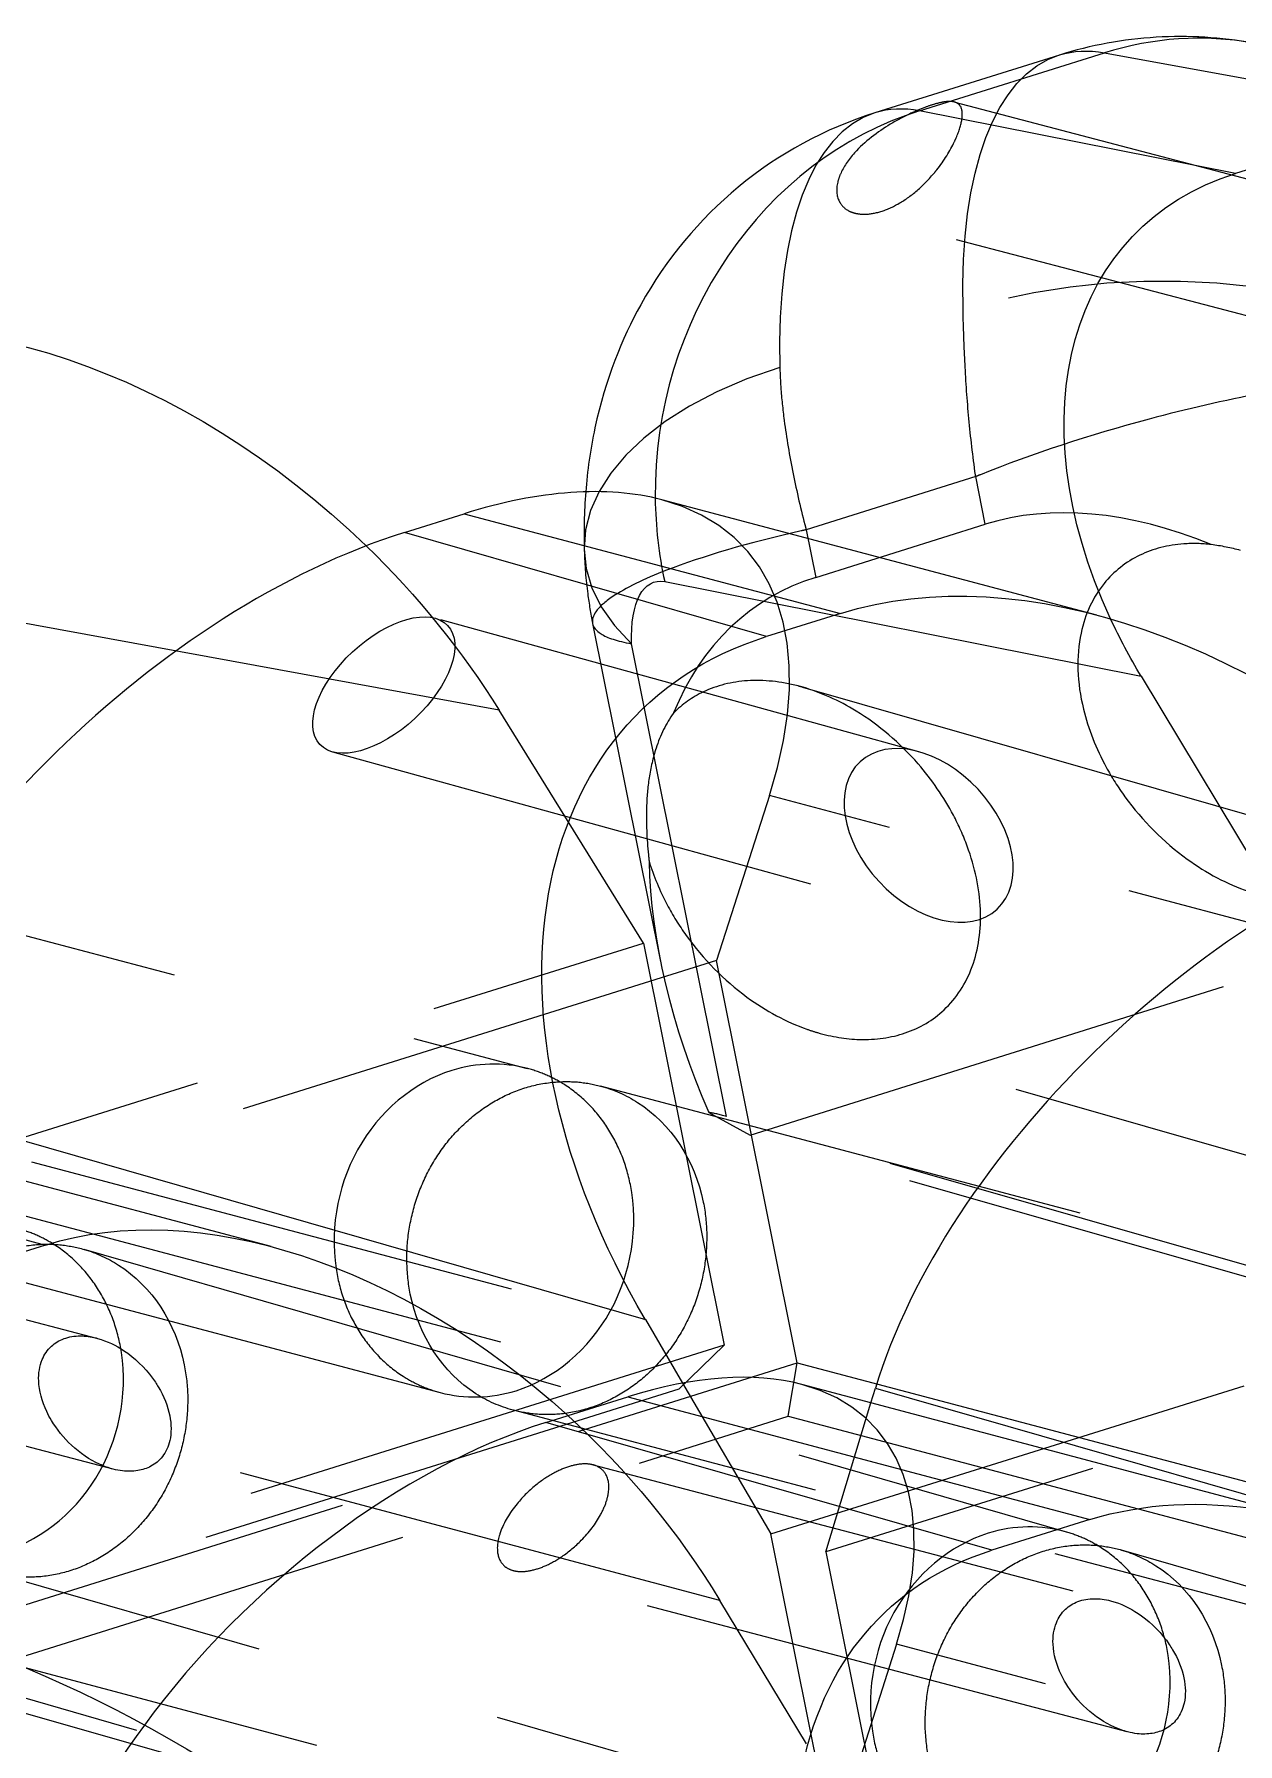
# Model space of a CAD drawing. Header units: millimetres. Extents: x -115 to -14, y 12 to 52.
# Drawn here: x -83.52 to -68.12, y 29.11 to 51.01 of the extents above; entities that cross this region are included whole.
import ezdxf

# ---------------------------------------------------------------- set-up
doc = ezdxf.new("R2010")
doc.units = ezdxf.units.MM
doc.linetypes.add('HIDDEN', pattern=[9.525, 6.35, -3.175])
doc.layers.get('0').update_dxf_attribs({"color": 253, "lineweight": 70, "true_color": 0x8faf8f})
doc.layers.add('Hidden', color=98, linetype='HIDDEN', lineweight=70, true_color=0x054805)

msp = doc.modelspace()

# ---------------------------------------------------------------- linework, layer by layer
at = {"color": 98, "lineweight": -3, "true_color": 0x054805}
for p, q in [((-70.399, 50.744), (-72.761, 50.004)), ((-72.189, 50.029), (-69.823, 50.771)), ((-69.823, 50.771), (-65.635, 50.014)), ((-68.147, 49.227), (-72.189, 50.029)), ((-65.635, 50.014), (-68.147, 49.227)), ((-69.921, 43.572), (-75.491, 45.048)), ((-78.785, 44.629), (-78.02, 44.869)), ((-78.02, 44.869), (-73.203, 43.593)), ((-74.151, 43.296), (-78.785, 44.629)), ((-73.203, 43.593), (-74.151, 43.296)), ((-86.034, 37.522), (-75.699, 34.547)), ((-87.604, 36.627), (-83.38, 35.503)), ((-80.492, 35.483), (-85.379, 36.784)), ((-83.38, 35.503), (-84.134, 35.267)), ((-75.699, 34.547), (-75.223, 33.734)), ((-76.976, 33.23), (-75.923, 33.56)), ((-75.923, 33.56), (-70.009, 31.986)), ((-67.121, 31.966), (-73.697, 33.716)), ((-72.812, 33.48), (-72.754, 33.671)), ((-72.754, 33.671), (-60.212, 30.061)), ((-71.263, 31.593), (-76.976, 33.23)), ((-70.009, 31.986), (-71.263, 31.593))]:
    msp.add_line(p, q, dxfattribs=at)
at = {"color": 98, "lineweight": -3, "true_color": 0x054805, "extrusion": (-3.92563e-16, 1.21495e-15, -1)}
msp.add_ellipse((-68.461, 44.572), major_axis=(-1.939, 6.173), ratio=0.40737, start_param=0.000151, end_param=0.213713, dxfattribs=at)
at = {"color": 98, "lineweight": -3, "true_color": 0x054805}
for centre, major_axis, ratio, start_param, end_param in [((-68.792, 46.076), (0.872, 4.822), 0.889727, 6.283065, 6.721292), ((-71.159, 45.334), (0.954, 4.806), 0.896928, 0.45333, 1.801444), ((-70.829, 43.829), (-1.932, 6.175), 0.403556, 6.069957, 6.283518), ((-79.747, 39.493), (5.309, 4.948), 0.517308, 0.314407, 0.824126), ((-80.399, 39.288), (5.263, 4.892), 0.527716, 0.835682, 2.406478), ((-67.119, 35.437), (5.263, 4.892), 0.527716, 0.835682, 2.406478), ((-77.434, 28.839), (4.661, 4.344), 0.517882, 0.314021, 0.824748), ((-78.4, 28.536), (4.625, 4.3), 0.527134, 0.835019, 1.920125)]:
    msp.add_ellipse(centre, major_axis=major_axis, ratio=ratio, start_param=start_param, end_param=end_param, dxfattribs=at)
at = {"color": 98, "lineweight": -3, "true_color": 0x054805, "extrusion": (-3.42468e-16, 3.24878e-16, -1)}
msp.add_ellipse((-65.079, 44.128), major_axis=(-4.326, 4.352), ratio=0.687976, start_param=5.197197, end_param=6.626016, dxfattribs=at)
at = {"color": 98, "lineweight": -3, "true_color": 0x054805, "extrusion": (-1.20829e-16, 2.33952e-16, -1)}
msp.add_ellipse((-82.908, 40.676), major_axis=(-5.527, 5.385), ratio=0.679618, start_param=0.35141, end_param=1.566143, dxfattribs=at)
at = {"color": 98, "lineweight": -3, "true_color": 0x054805, "extrusion": (-3.71187e-16, 4.51318e-16, -1)}
msp.add_ellipse((-69.003, 36.646), major_axis=(-5.746, 6.051), ratio=0.668698, start_param=0.316789, end_param=1.511269, dxfattribs=at)
at = {"color": 98, "lineweight": -3, "true_color": 0x054805, "extrusion": (-1.08653e-16, 2.01444e-16, -1)}
msp.add_ellipse((-70.064, 36.313), major_axis=(-5.592, 6.129), ratio=0.676537, start_param=5.017623, end_param=6.588419, dxfattribs=at)
at = {"color": 98, "lineweight": -3, "true_color": 0x054805, "extrusion": (-1.84472e-15, 1.96103e-15, -1)}
msp.add_ellipse((-72.074, 40.749), major_axis=(-0.878, 0.943), ratio=0.67261, dxfattribs=at)
at = {"color": 98, "lineweight": -3, "true_color": 0x054805, "extrusion": (-1.32582e-16, 1.80267e-16, -1)}
msp.add_ellipse((-79.696, 29.399), major_axis=(-5.04, 5.319), ratio=0.669132, start_param=0.316164, end_param=1.46413, dxfattribs=at)
at = {"color": 98, "lineweight": -3, "true_color": 0x054805, "extrusion": (1.65191e-15, -1.72309e-15, -1)}
msp.add_ellipse((-66.325, 25.882), major_axis=(-5.04, 5.319), ratio=0.669132, start_param=0.316164, end_param=1.88696, dxfattribs=at)
at = {"color": 98, "lineweight": -3, "true_color": 0x054805, "extrusion": (-2.44937e-16, 1.84367e-16, -1)}
msp.add_ellipse((-82.994, 21.972), major_axis=(-8.372, 7.581), ratio=0.580791, start_param=0.332007, end_param=1.902803, dxfattribs=at)
at = {"color": 98, "lineweight": -3, "true_color": 0x054805, "extrusion": (4.76755e-16, -5.41912e-16, -1)}
msp.add_ellipse((-67.667, 25.461), major_axis=(-4.92, 5.38), ratio=0.6761, start_param=5.018281, end_param=6.589078, dxfattribs=at)
at = {"color": 98, "lineweight": -3, "true_color": 0x054805}
for points, knots in [([(-67.92, 50.898), (-68.329, 50.972), (-68.745, 50.997), (-69.581, 50.947), (-69.997, 50.87), (-70.399, 50.744)], [0, 0, 0, 0, 0.001257773, 0.001257773, 0.002530677, 0.002530677, 0.002530677, 0.002530677]), ([(-72.761, 50.004), (-73.401, 49.803), (-73.994, 49.48), (-75.007, 48.641), (-75.432, 48.133), (-75.998, 47.116), (-76.213, 46.593), (-76.405, 45.689), (-76.443, 45.415), (-76.464, 45.15)], [0.00000028, 0.00000028, 0.00000028, 0.00000028, 0.002024348, 0.002024348, 0.003975639, 0.003975639, 0.005407589, 0.005407589, 0.006045541, 0.006045541, 0.006045541, 0.006045541]), ([(-83.303, 33.257), (-83.325, 33.294), (-83.345, 33.331), (-83.425, 33.501), (-83.461, 33.636), (-83.47, 33.862), (-83.455, 33.954), (-83.394, 34.101), (-83.355, 34.159), (-83.258, 34.248), (-83.204, 34.281), (-83.078, 34.327), (-83.007, 34.339), (-82.867, 34.338), (-82.799, 34.329), (-82.73, 34.312)], [-0.003931876, -0.003931876, -0.003931876, -0.003931876, -0.003819768, -0.003819768, -0.003423056, -0.003423056, -0.003109401, -0.003109401, -0.002850359, -0.002850359, -0.002612351, -0.002612351, -0.002366185, -0.002366185, -0.00215411, -0.00215411, -0.00215411, -0.00215411]), ([(-82.73, 34.312), (-82.709, 34.306), (-82.687, 34.3), (-82.55, 34.255), (-82.435, 34.195), (-82.189, 34.015), (-82.067, 33.887), (-81.959, 33.725), (-81.947, 33.706), (-81.935, 33.686)], [-0.0021541101, -0.0021541101, -0.0021541101, -0.0021541101, -0.0020881655, -0.0020881655, -0.0017388258, -0.0017388258, -0.0012919507, -0.0012919507, -0.001231918, -0.001231918, -0.001231918, -0.001231918]), ([(-81.935, 33.686), (-81.863, 33.566), (-81.814, 33.44), (-81.766, 33.203), (-81.766, 33.095), (-81.806, 32.92), (-81.838, 32.851), (-81.923, 32.742), (-81.972, 32.7), (-82.029, 32.669)], [-0.001231918, -0.001231918, -0.001231918, -0.001231918, -0.00086184, -0.00086184, -0.000518584, -0.000518584, -0.00024235, -0.00024235, 0, 0, 0, 0]), ([(-82.511, 32.632), (-82.569, 32.647), (-82.629, 32.669), (-82.814, 32.753), (-82.936, 32.836), (-83.147, 33.033), (-83.235, 33.142), (-83.303, 33.257)], [-0.0048498887, -0.0048498887, -0.0048498887, -0.0048498887, -0.0046708885, -0.0046708885, -0.0042869947, -0.0042869947, -0.0039318758, -0.0039318758, -0.0039318758, -0.0039318758]), ([(-82.029, 32.669), (-82.08, 32.642), (-82.137, 32.623), (-82.261, 32.603), (-82.327, 32.602), (-82.433, 32.615), (-82.472, 32.622), (-82.511, 32.632)], [-0.0054001696, -0.0054001696, -0.0054001696, -0.0054001696, -0.0051844474, -0.0051844474, -0.0049694375, -0.0049694375, -0.0048498887, -0.0048498887, -0.0048498887, -0.0048498887]), ([(-70.319, 29.892), (-70.338, 29.925), (-70.357, 29.959), (-70.438, 30.126), (-70.474, 30.262), (-70.486, 30.49), (-70.471, 30.583), (-70.412, 30.732), (-70.373, 30.79), (-70.277, 30.88), (-70.223, 30.914), (-70.098, 30.96), (-70.027, 30.973), (-69.886, 30.973), (-69.816, 30.964), (-69.746, 30.946)], [-0.00392724, -0.00392724, -0.00392724, -0.00392724, -0.003825218, -0.003825218, -0.003426543, -0.003426543, -0.003111317, -0.003111317, -0.00285149, -0.00285149, -0.00261345, -0.00261345, -0.002367619, -0.002367619, -0.002150421, -0.002150421, -0.002150421, -0.002150421]), ([(-69.746, 30.946), (-69.726, 30.941), (-69.706, 30.935), (-69.572, 30.892), (-69.458, 30.833), (-69.212, 30.656), (-69.089, 30.529), (-68.978, 30.365), (-68.964, 30.343), (-68.95, 30.32)], [-0.0021504211, -0.0021504211, -0.0021504211, -0.0021504211, -0.0020906175, -0.0020906175, -0.0017429706, -0.0017429706, -0.0012976228, -0.0012976228, -0.0012282014, -0.0012282014, -0.0012282014, -0.0012282014]), ([(-68.95, 30.32), (-68.88, 30.203), (-68.831, 30.079), (-68.782, 29.844), (-68.781, 29.735), (-68.82, 29.558), (-68.852, 29.488), (-68.936, 29.379), (-68.985, 29.337), (-69.042, 29.305)], [-0.001228201, -0.001228201, -0.001228201, -0.001228201, -0.000865592, -0.000865592, -0.000520355, -0.000520355, -0.000242878, -0.000242878, 0, 0, 0, 0]), ([(-69.526, 29.267), (-69.582, 29.281), (-69.638, 29.301), (-69.82, 29.382), (-69.942, 29.464), (-70.157, 29.661), (-70.248, 29.773), (-70.319, 29.892)], [-0.0048443241, -0.0048443241, -0.0048443241, -0.0048443241, -0.0046738302, -0.0046738302, -0.0042926944, -0.0042926944, -0.0039272404, -0.0039272404, -0.0039272404, -0.0039272404]), ([(-69.042, 29.305), (-69.092, 29.278), (-69.149, 29.258), (-69.271, 29.238), (-69.336, 29.236), (-69.444, 29.248), (-69.485, 29.256), (-69.526, 29.267)], [-0.0053985147, -0.0053985147, -0.0053985147, -0.0053985147, -0.0051841111, -0.0051841111, -0.0049704741, -0.0049704741, -0.0048443241, -0.0048443241, -0.0048443241, -0.0048443241])]:
    msp.add_open_spline(points, degree=3, knots=knots, dxfattribs=at)
at = {"layer": 'Hidden', "lineweight": -3}
for p, q in [((-71.74, 50.142), (-65.834, 48.59)), ((-65.577, 46.765), (-73.021, 48.721)), ((-71.471, 45.345), (-73.642, 44.664)), ((-71.349, 44.735), (-71.471, 45.345)), ((-73.519, 44.054), (-71.349, 44.735)), ((-73.642, 44.664), (-73.519, 44.054)), ((-75.452, 44), (-69.354, 42.79)), ((-77.572, 42.352), (-84.923, 43.699)), ((-72.198, 41.821), (-78.392, 43.531)), ((-76.375, 43.464), (-75.507, 39.135)), ((-74.663, 37.15), (-75.878, 43.205)), ((-69.354, 42.79), (-67.418, 39.569)), ((-73.687, 42.647), (-63.701, 39.786)), ((-75.724, 39.37), (-77.572, 42.352)), ((-79.706, 41.819), (-71.949, 39.677)), ((-74.112, 41.259), (-74.791, 39.145)), ((-63.368, 38.412), (-74.112, 41.259)), ((-87.87, 40.589), (-77.211, 37.765)), ((-74.359, 36.91), (-64.175, 40.109)), ((-87.491, 35.681), (-75.724, 39.37)), ((-75.724, 39.37), (-74.691, 34.219)), ((-74.791, 39.145), (-86.669, 35.422)), ((-73.758, 33.994), (-74.791, 39.145)), ((-64.849, 35.746), (-73.49, 38.222)), ((-76.278, 37.54), (-63.204, 34.076)), ((-74.888, 37.201), (-74.359, 36.91)), ((-66.461, 34.8), (-74.663, 37.15)), ((-66.209, 34.576), (-74.359, 36.91)), ((-83.558, 36.569), (-74.691, 34.219)), ((-78.322, 33.611), (-87.41, 36.019)), ((-83.691, 35.889), (-75.27, 33.658)), ((-87.879, 35.665), (-82.725, 34.31)), ((-74.092, 31.802), (-61.717, 35.681)), ((-60.889, 35.489), (-73.389, 31.571)), ((-82.888, 35.448), (-70.311, 31.828)), ((-82.514, 32.633), (-88.903, 34.312)), ((-74.691, 34.219), (-86.457, 30.531)), ((-75.27, 33.658), (-74.691, 34.219)), ((-85.635, 30.271), (-73.758, 33.994)), ((-73.87, 33.309), (-73.758, 33.994)), ((-73.758, 33.994), (-60.683, 30.53)), ((-75.223, 33.734), (-74.092, 31.802)), ((-75.27, 33.658), (-86.138, 30.247)), ((-84.862, 29.856), (-73.87, 33.309)), ((-74.746, 30.95), (-84.166, 33.458)), ((-64.315, 29.922), (-77.389, 33.386)), ((-73.87, 33.309), (-61.262, 29.969)), ((-73.389, 31.571), (-72.812, 33.48)), ((-76.369, 32.687), (-69.74, 30.945)), ((-73.058, 26.651), (-74.092, 31.802)), ((-73.389, 31.571), (-72.355, 26.42)), ((-69.608, 31.597), (-54.824, 27.342)), ((-71.491, 27.693), (-84.068, 31.313)), ((-69.53, 29.268), (-77.393, 31.334)), ((-73.638, 29.114), (-74.746, 30.95)), ((-86.047, 30.732), (-75.065, 27.809)), ((-73.058, 26.651), (-85.635, 30.271)), ((-72.485, 30.39), (-72.939, 28.97)), ((-61.375, 27.433), (-72.485, 30.39)), ((-72.738, 26.367), (-84.862, 29.856))]:
    msp.add_line(p, q, dxfattribs=at)
at = {"layer": 'Hidden', "lineweight": -3, "extrusion": (-3.92563e-16, 1.21495e-15, -1)}
msp.add_ellipse((-68.461, 44.572), major_axis=(-1.939, 6.173), ratio=0.40737, start_param=5.325852, end_param=6.283337, dxfattribs=at)
at = {"layer": 'Hidden', "lineweight": -3}
for centre, major_axis, ratio, start_param, end_param in [((-70.829, 43.829), (-1.932, 6.175), 0.403556, 0.000333, 0.957818), ((-69.239, 45.274), (-4.899, -0.111), 0.524811, 3.648582, 5.211051), ((-71.584, 44.539), (-4.898, -0.142), 0.527331, 5.207671, 6.77014), ((-71.159, 45.334), (0.954, 4.806), 0.896928, 1.801444, 2.023749), ((-79.747, 39.493), (5.309, 4.948), 0.517308, 5.536515, 6.597592), ((-67.958, 38.431), (-4.164, 5.925), 0.612643, 5.519518, 6.090143), ((-70.129, 37.75), (-4.164, 5.925), 0.612643, 6.090143, 6.660767), ((-70.129, 37.75), (-4.164, 5.925), 0.612643, 0.73791, 1.249456), ((-69.325, 33.742), (-5.769, 3.425), 0.09226, 5.945173, 6.064582), ((-77.434, 28.839), (4.661, 4.344), 0.517882, 5.537137, 6.597206), ((-78.4, 28.536), (4.625, 4.3), 0.527134, 1.920125, 2.405815)]:
    msp.add_ellipse(centre, major_axis=major_axis, ratio=ratio, start_param=start_param, end_param=end_param, dxfattribs=at)
at = {"layer": 'Hidden', "lineweight": -3, "extrusion": (-1.20829e-16, 2.33952e-16, -1)}
msp.add_ellipse((-82.908, 40.676), major_axis=(-5.527, 5.385), ratio=0.679618, start_param=1.566143, end_param=1.921799, dxfattribs=at)
at = {"layer": 'Hidden', "lineweight": -3, "extrusion": (2.50257e-16, -9.10437e-16, -1)}
msp.add_ellipse((-75.122, 42.495), major_axis=(-0.466, 1.499), ratio=0.3976, start_param=5.324636, end_param=6.495683, dxfattribs=at)
at = {"layer": 'Hidden', "lineweight": -3}
msp.add_ellipse((-79.049, 42.675), major_axis=(0.818, 0.762), ratio=0.522491, dxfattribs=at)
at = {"layer": 'Hidden', "lineweight": -3, "extrusion": (-3.42468e-16, 3.24878e-16, -1)}
msp.add_ellipse((-65.079, 44.128), major_axis=(-4.326, 4.352), ratio=0.687976, start_param=5.055597, end_param=5.197197, dxfattribs=at)
at = {"layer": 'Hidden', "lineweight": -3, "extrusion": (-1.32582e-16, 1.80267e-16, -1)}
msp.add_ellipse((-79.696, 29.399), major_axis=(-5.04, 5.319), ratio=0.669132, start_param=1.46413, end_param=1.88696, dxfattribs=at)
at = {"layer": 'Hidden', "lineweight": -3}
for points, knots in [([(-71.746, 50.143), (-71.754, 50.145), (-71.764, 50.147), (-71.806, 50.151), (-71.842, 50.149), (-71.912, 50.138), (-71.948, 50.129), (-72.031, 50.106), (-72.076, 50.091), (-72.182, 50.051), (-72.242, 50.026), (-72.387, 49.958), (-72.477, 49.911), (-72.728, 49.76), (-72.894, 49.635), (-73.101, 49.404), (-73.164, 49.311), (-73.203, 49.22)], [-0.007767187, -0.007767187, -0.007767187, -0.007767187, -0.007661669, -0.007661669, -0.007323018, -0.007323018, -0.00704678, -0.00704678, -0.006776159, -0.006776159, -0.006431689, -0.006431689, -0.005913378, -0.005913378, -0.004939424, -0.004939424, -0.004332339, -0.004332339, -0.004332339, -0.004332339]), ([(-71.72, 49.685), (-71.682, 49.774), (-71.658, 49.853), (-71.636, 50.001), (-71.644, 50.061), (-71.69, 50.12), (-71.714, 50.135), (-71.746, 50.143)], [-0.009321038, -0.009321038, -0.009321038, -0.009321038, -0.008804754, -0.008804754, -0.008148307, -0.008148307, -0.007767187, -0.007767187, -0.007767187, -0.007767187]), ([(-71.996, 49.242), (-71.987, 49.252), (-71.978, 49.263), (-71.875, 49.393), (-71.799, 49.517), (-71.743, 49.635)], [-0.0007130585, -0.0007130585, -0.0007130585, -0.0007130585, -0.0006537694, -0.0006537694, 0, 0, 0, 0]), ([(-73.203, 49.22), (-73.218, 49.185), (-73.23, 49.151), (-73.259, 49.025), (-73.253, 48.941), (-73.217, 48.869), (-73.215, 48.865), (-73.212, 48.86)], [-0.0043323392, -0.0043323392, -0.0043323392, -0.0043323392, -0.0041014598, -0.0041014598, -0.0034700807, -0.0034700807, -0.0034282547, -0.0034282547, -0.0034282547, -0.0034282547]), ([(-73.018, 48.72), (-72.984, 48.711), (-72.947, 48.706), (-72.843, 48.705), (-72.772, 48.715), (-72.623, 48.758), (-72.545, 48.792), (-72.384, 48.883), (-72.301, 48.941), (-72.141, 49.079), (-72.065, 49.158), (-71.996, 49.242)], [-0.002759504, -0.002759504, -0.002759504, -0.002759504, -0.002500479, -0.002500479, -0.002073066, -0.002073066, -0.001640071, -0.001640071, -0.001180819, -0.001180819, -0.000713058, -0.000713058, -0.000713058, -0.000713058]), ([(-73.212, 48.86), (-73.185, 48.811), (-73.143, 48.772), (-73.067, 48.735), (-73.043, 48.726), (-73.018, 48.72)], [-0.0034282547, -0.0034282547, -0.0034282547, -0.0034282547, -0.0029534483, -0.0029534483, -0.0027595042, -0.0027595042, -0.0027595042, -0.0027595042]), ([(-71.471, 45.345), (-71.472, 45.352), (-71.473, 45.36), (-71.474, 45.367), (-71.508, 45.609), (-71.536, 45.85), (-71.558, 46.087), (-71.58, 46.325), (-71.596, 46.559), (-71.608, 46.791), (-71.616, 46.936), (-71.621, 47.079), (-71.626, 47.219), (-71.629, 47.307), (-71.631, 47.394), (-71.633, 47.479)], [-0.0005698473, -0.0005698473, -0.0005698473, -0.0005698473, -0.0005640974, -0.0005640974, -0.0005640974, -0.0003769759, -0.0003769759, -0.0003769759, -0.0001899491, -0.0001899491, -0.0001899491, -0.0000730573, -0.0000730573, -0.0000730573, 0, 0, 0, 0]), ([(-73.978, 46.744), (-73.976, 46.659), (-73.972, 46.573), (-73.966, 46.486), (-73.956, 46.347), (-73.941, 46.207), (-73.923, 46.065), (-73.894, 45.839), (-73.855, 45.612), (-73.809, 45.382), (-73.762, 45.152), (-73.708, 44.919), (-73.647, 44.686), (-73.646, 44.679), (-73.644, 44.672), (-73.642, 44.664)], [-0.0005640974, -0.0005640974, -0.0005640974, -0.0005640974, -0.00049104, -0.00049104, -0.00049104, -0.0003741483, -0.0003741483, -0.0003741483, -0.0001871215, -0.0001871215, -0.0001871215, 0, 0, 0, 0.0000057499, 0.0000057499, 0.0000057499, 0.0000057499]), ([(-67.807, 46.413), (-68.286, 46.322), (-68.773, 46.21), (-69.25, 46.082), (-70.013, 45.878), (-70.752, 45.634), (-71.411, 45.369), (-71.431, 45.361), (-71.451, 45.353), (-71.471, 45.345)], [0.0002599953, 0.0002599953, 0.0002599953, 0.0002599953, 0.0003769759, 0.0003769759, 0.0003769759, 0.0005640974, 0.0005640974, 0.0005640974, 0.0005698473, 0.0005698473, 0.0005698473, 0.0005698473]), ([(-73.642, 44.664), (-73.663, 44.66), (-73.683, 44.655), (-73.704, 44.65), (-74.376, 44.498), (-74.971, 44.324), (-75.431, 44.145), (-75.718, 44.033), (-75.954, 43.919), (-76.118, 43.808)], [-0.0000057499, -0.0000057499, -0.0000057499, -0.0000057499, 0, 0, 0, 0.0001871215, 0.0001871215, 0.0001871215, 0.0003041021, 0.0003041021, 0.0003041021, 0.0003041021]), ([(-68.456, 44.474), (-68.576, 44.488), (-68.693, 44.491), (-69.009, 44.469), (-69.199, 44.42), (-69.548, 44.252), (-69.703, 44.13), (-69.97, 43.8), (-70.07, 43.584), (-70.185, 43.042), (-70.175, 42.708), (-70.03, 42.114), (-69.931, 41.863), (-69.8, 41.622)], [-0.009914906, -0.009914906, -0.009914906, -0.009914906, -0.009514989, -0.009514989, -0.008803114, -0.008803114, -0.00805306, -0.00805306, -0.007184183, -0.007184183, -0.00611995, -0.00611995, -0.005344475, -0.005344475, -0.005344475, -0.005344475]), ([(-76.482, 44.397), (-76.477, 44.212), (-76.462, 44.027), (-76.438, 43.843), (-76.421, 43.716), (-76.4, 43.589), (-76.375, 43.464)], [0, 0, 0, 0, 0.0005577239, 0.0005577239, 0.0005577239, 0.0009441567, 0.0009441567, 0.0009441567, 0.0009441567]), ([(-76.118, 43.808), (-76.217, 43.742), (-76.29, 43.676), (-76.333, 43.614), (-76.406, 43.509), (-76.395, 43.411), (-76.267, 43.331), (-76.187, 43.28), (-76.062, 43.237), (-75.878, 43.205)], [0.0003041021, 0.0003041021, 0.0003041021, 0.0003041021, 0.0003741483, 0.0003741483, 0.0003741483, 0.00049104, 0.00049104, 0.00049104, 0.0005640974, 0.0005640974, 0.0005640974, 0.0005640974]), ([(-73.681, 42.646), (-73.702, 42.652), (-73.724, 42.658), (-73.967, 42.721), (-74.185, 42.743), (-74.594, 42.717), (-74.785, 42.669), (-75.1, 42.52), (-75.228, 42.429), (-75.338, 42.317)], [-0.010390838, -0.010390838, -0.010390838, -0.010390838, -0.010320646, -0.010320646, -0.009590427, -0.009590427, -0.008872205, -0.008872205, -0.008268832, -0.008268832, -0.008268832, -0.008268832]), ([(-71.757, 41.009), (-71.879, 41.24), (-72.032, 41.462), (-72.441, 41.934), (-72.712, 42.164), (-73.223, 42.477), (-73.452, 42.579), (-73.681, 42.646)], [-0.012882939, -0.012882939, -0.012882939, -0.012882939, -0.012133957, -0.012133957, -0.011144847, -0.011144847, -0.010390838, -0.010390838, -0.010390838, -0.010390838]), ([(-75.338, 42.317), (-75.434, 42.184), (-75.508, 42.032), (-75.603, 41.745), (-75.632, 41.617), (-75.652, 41.487)], [-0.008914308, -0.008914308, -0.008914308, -0.008914308, -0.007691721, -0.007691721, -0.006783785, -0.006783785, -0.006783785, -0.006783785]), ([(-69.8, 41.622), (-69.729, 41.492), (-69.649, 41.366), (-69.337, 40.936), (-69.066, 40.664), (-68.516, 40.266), (-68.25, 40.126), (-67.927, 40.015), (-67.87, 39.997), (-67.814, 39.982)], [-0.005344475, -0.005344475, -0.005344475, -0.005344475, -0.004927505, -0.004927505, -0.003884719, -0.003884719, -0.003020031, -0.003020031, -0.002838118, -0.002838118, -0.002838118, -0.002838118]), ([(-75.652, 41.487), (-75.67, 41.363), (-75.681, 41.238), (-75.691, 40.913), (-75.682, 40.707), (-75.658, 40.473), (-75.655, 40.446), (-75.652, 40.418)], [-0.006783785, -0.006783785, -0.006783785, -0.006783785, -0.005927248, -0.005927248, -0.004572435, -0.004572435, -0.00440035, -0.00440035, -0.00440035, -0.00440035]), ([(-71.516, 39.07), (-71.435, 39.291), (-71.4, 39.539), (-71.421, 40.066), (-71.479, 40.34), (-71.629, 40.747), (-71.688, 40.879), (-71.757, 41.009)], [-0.015005043, -0.015005043, -0.015005043, -0.015005043, -0.014152143, -0.014152143, -0.013301025, -0.013301025, -0.012882939, -0.012882939, -0.012882939, -0.012882939]), ([(-75.42, 39.86), (-75.349, 39.726), (-75.268, 39.595), (-74.96, 39.165), (-74.694, 38.895), (-74.155, 38.499), (-73.895, 38.36), (-73.586, 38.251), (-73.541, 38.237), (-73.495, 38.223)], [-0.005378949, -0.005378949, -0.005378949, -0.005378949, -0.004946641, -0.004946641, -0.00390712, -0.00390712, -0.003045215, -0.003045215, -0.002896042, -0.002896042, -0.002896042, -0.002896042]), ([(-73.495, 38.223), (-73.314, 38.171), (-73.133, 38.141), (-72.751, 38.13), (-72.554, 38.158), (-72.185, 38.283), (-72.017, 38.383), (-71.718, 38.664), (-71.595, 38.852), (-71.516, 39.07)], [-0.002896042, -0.002896042, -0.002896042, -0.002896042, -0.002299022, -0.002299022, -0.00158722, -0.00158722, -0.000843236, -0.000843236, 0, 0, 0, 0]), ([(-77.206, 37.764), (-77.52, 37.845), (-77.858, 37.839), (-78.669, 37.585), (-79.113, 37.211), (-79.655, 36.234), (-79.75, 35.637), (-79.642, 35.1)], [0.1684793, 0.1684793, 0.1684793, 0.1684793, 0.25, 0.25, 0.375, 0.375, 0.5, 0.5, 0.5, 0.5]), ([(-76.273, 37.539), (-76.106, 37.493), (-75.946, 37.423), (-75.375, 37.058), (-75.066, 36.588), (-74.958, 36.051)], [-0.1684793, -0.1684793, -0.1684793, -0.1684793, -0.125, -0.125, 0, 0, 0, 0]), ([(-78.327, 33.613), (-78.013, 33.531), (-77.676, 33.537), (-76.864, 33.791), (-76.421, 34.165), (-75.879, 35.142), (-75.784, 35.739), (-75.892, 36.276)], [0.6684793, 0.6684793, 0.6684793, 0.6684793, 0.75, 0.75, 0.875, 0.875, 1, 1, 1, 1]), ([(-82.883, 35.446), (-82.728, 35.4), (-82.58, 35.334), (-82.02, 34.975), (-81.71, 34.505), (-81.603, 33.968)], [-0.1654384, -0.1654384, -0.1654384, -0.1654384, -0.125, -0.125, 0, 0, 0, 0]), ([(-77.394, 33.388), (-77.561, 33.434), (-77.722, 33.503), (-78.292, 33.868), (-78.601, 34.339), (-78.709, 34.875)], [-0.6684793, -0.6684793, -0.6684793, -0.6684793, -0.625, -0.625, -0.5, -0.5, -0.5, -0.5]), ([(-84.895, 31.574), (-84.572, 31.483), (-84.221, 31.485), (-83.398, 31.743), (-82.954, 32.117), (-82.412, 33.094), (-82.317, 33.691), (-82.425, 34.228)], [0.6654384, 0.6654384, 0.6654384, 0.6654384, 0.75, 0.75, 0.875, 0.875, 1, 1, 1, 1]), ([(-76.374, 32.688), (-76.408, 32.696), (-76.445, 32.7), (-76.539, 32.698), (-76.598, 32.688), (-76.725, 32.651), (-76.792, 32.624), (-76.936, 32.548), (-77.013, 32.498), (-77.18, 32.366), (-77.267, 32.281), (-77.438, 32.072), (-77.511, 31.949), (-77.558, 31.819), (-77.562, 31.807), (-77.565, 31.796)], [-0.005917868, -0.005917868, -0.005917868, -0.005917868, -0.005675777, -0.005675777, -0.005347581, -0.005347581, -0.005007496, -0.005007496, -0.004620797, -0.004620797, -0.004130499, -0.004130499, -0.003498506, -0.003498506, -0.003434873, -0.003434873, -0.003434873, -0.003434873]), ([(-76.197, 32.225), (-76.185, 32.263), (-76.177, 32.299), (-76.16, 32.424), (-76.171, 32.503), (-76.232, 32.613), (-76.274, 32.65), (-76.343, 32.679), (-76.358, 32.684), (-76.374, 32.688)], [-0.007206827, -0.007206827, -0.007206827, -0.007206827, -0.006998152, -0.006998152, -0.006466446, -0.006466446, -0.006032631, -0.006032631, -0.005917868, -0.005917868, -0.005917868, -0.005917868]), ([(-77.39, 31.333), (-77.374, 31.329), (-77.358, 31.326), (-77.29, 31.318), (-77.234, 31.321), (-77.112, 31.345), (-77.048, 31.365), (-76.91, 31.425), (-76.838, 31.466), (-76.68, 31.573), (-76.596, 31.643), (-76.42, 31.822), (-76.336, 31.933), (-76.275, 32.045)], [-0.002156916, -0.002156916, -0.002156916, -0.002156916, -0.002045214, -0.002045214, -0.001713626, -0.001713626, -0.001379917, -0.001379917, -0.001018878, -0.001018878, -0.000577267, -0.000577267, 0, 0, 0, 0]), ([(-77.565, 31.796), (-77.596, 31.698), (-77.603, 31.608), (-77.571, 31.468), (-77.538, 31.415), (-77.46, 31.358), (-77.427, 31.343), (-77.39, 31.333)], [-0.003434873, -0.003434873, -0.003434873, -0.003434873, -0.002898075, -0.002898075, -0.002424075, -0.002424075, -0.002156916, -0.002156916, -0.002156916, -0.002156916]), ([(-70.305, 31.826), (-70.629, 31.918), (-70.98, 31.915), (-71.803, 31.657), (-72.247, 31.283), (-72.789, 30.306), (-72.884, 29.709), (-72.776, 29.173)], [0.1654384, 0.1654384, 0.1654384, 0.1654384, 0.25, 0.25, 0.375, 0.375, 0.5, 0.5, 0.5, 0.5]), ([(-69.603, 31.596), (-69.448, 31.549), (-69.3, 31.483), (-68.74, 31.125), (-68.43, 30.654), (-68.323, 30.118)], [-0.1654384, -0.1654384, -0.1654384, -0.1654384, -0.125, -0.125, 0, 0, 0, 0]), ([(-71.496, 27.695), (-71.172, 27.603), (-70.821, 27.606), (-69.998, 27.864), (-69.555, 28.238), (-69.013, 29.214), (-68.918, 29.811), (-69.025, 30.348)], [0.6654384, 0.6654384, 0.6654384, 0.6654384, 0.75, 0.75, 0.875, 0.875, 1, 1, 1, 1])]:
    msp.add_open_spline(points, degree=3, knots=knots, dxfattribs=at)
for points in [[(-71.743, 49.635), (-71.735, 49.652), (-71.727, 49.669), (-71.72, 49.685)], [(-76.464, 45.15), (-76.485, 44.89), (-76.489, 44.638), (-76.482, 44.397)], [(-68.08, 44.399), (-68.203, 44.432), (-68.329, 44.458), (-68.456, 44.474)], [(-75.652, 40.418), (-75.594, 40.229), (-75.516, 40.042), (-75.42, 39.86)], [(-76.962, 37.678), (-77.041, 37.712), (-77.123, 37.741), (-77.206, 37.764)], [(-76.732, 37.554), (-76.805, 37.601), (-76.882, 37.642), (-76.962, 37.678)], [(-77.603, 37.36), (-77.488, 37.423), (-77.368, 37.476), (-77.245, 37.514)], [(-77.245, 37.514), (-77.123, 37.553), (-76.997, 37.577), (-76.871, 37.589)], [(-76.871, 37.589), (-76.771, 37.598), (-76.669, 37.598), (-76.569, 37.591)], [(-76.436, 37.316), (-76.527, 37.406), (-76.626, 37.486), (-76.732, 37.554)], [(-76.569, 37.591), (-76.469, 37.581), (-76.37, 37.564), (-76.273, 37.539)], [(-77.932, 37.133), (-77.828, 37.219), (-77.718, 37.295), (-77.603, 37.36)], [(-76.192, 37.016), (-76.264, 37.125), (-76.346, 37.225), (-76.436, 37.316)], [(-78.218, 36.842), (-78.13, 36.948), (-78.034, 37.045), (-77.932, 37.133)], [(-76.008, 36.665), (-76.059, 36.789), (-76.121, 36.906), (-76.192, 37.016)], [(-78.451, 36.498), (-78.383, 36.62), (-78.305, 36.735), (-78.218, 36.842)], [(-75.892, 36.276), (-75.918, 36.41), (-75.958, 36.54), (-76.008, 36.665)], [(-78.622, 36.114), (-78.575, 36.247), (-78.519, 36.376), (-78.451, 36.498)], [(-78.724, 35.705), (-78.7, 35.844), (-78.667, 35.981), (-78.622, 36.114)], [(-74.958, 36.051), (-74.931, 35.917), (-74.917, 35.779), (-74.914, 35.64)], [(-83.478, 35.622), (-83.552, 35.655), (-83.628, 35.683), (-83.705, 35.706)], [(-78.753, 35.287), (-78.755, 35.426), (-78.745, 35.566), (-78.724, 35.705)], [(-83.89, 35.431), (-83.767, 35.47), (-83.642, 35.494), (-83.516, 35.507)], [(-83.516, 35.507), (-83.409, 35.515), (-83.301, 35.515), (-83.195, 35.506)], [(-83.265, 35.506), (-83.333, 35.55), (-83.405, 35.588), (-83.478, 35.622)], [(-82.969, 35.268), (-83.06, 35.358), (-83.159, 35.438), (-83.265, 35.506)], [(-83.195, 35.506), (-83.09, 35.495), (-82.985, 35.475), (-82.883, 35.446)], [(-74.914, 35.64), (-74.913, 35.501), (-74.923, 35.361), (-74.944, 35.222)], [(-82.725, 34.968), (-82.798, 35.077), (-82.88, 35.177), (-82.969, 35.268)], [(-78.709, 34.875), (-78.736, 35.01), (-78.75, 35.148), (-78.753, 35.287)], [(-79.642, 35.1), (-79.615, 34.966), (-79.576, 34.836), (-79.526, 34.712)], [(-74.944, 35.222), (-74.967, 35.083), (-75.001, 34.946), (-75.046, 34.813)], [(-82.541, 34.617), (-82.592, 34.741), (-82.654, 34.858), (-82.725, 34.968)], [(-82.425, 34.228), (-82.452, 34.362), (-82.491, 34.492), (-82.541, 34.617)], [(-79.526, 34.712), (-79.475, 34.588), (-79.413, 34.471), (-79.342, 34.36)], [(-75.046, 34.813), (-75.092, 34.68), (-75.149, 34.551), (-75.217, 34.429)], [(-75.217, 34.429), (-75.284, 34.307), (-75.363, 34.192), (-75.45, 34.085)], [(-79.342, 34.36), (-79.269, 34.252), (-79.187, 34.151), (-79.098, 34.06)], [(-81.603, 33.968), (-81.576, 33.834), (-81.562, 33.696), (-81.558, 33.557)], [(-79.098, 34.06), (-79.006, 33.97), (-78.908, 33.89), (-78.802, 33.823)], [(-75.45, 34.085), (-75.537, 33.979), (-75.633, 33.881), (-75.736, 33.794)], [(-78.802, 33.823), (-78.728, 33.775), (-78.651, 33.734), (-78.572, 33.699)], [(-75.736, 33.794), (-75.84, 33.708), (-75.95, 33.631), (-76.064, 33.567)], [(-81.558, 33.557), (-81.557, 33.418), (-81.567, 33.278), (-81.588, 33.139)], [(-78.572, 33.699), (-78.493, 33.664), (-78.411, 33.636), (-78.327, 33.613)], [(-76.064, 33.567), (-76.18, 33.503), (-76.299, 33.451), (-76.422, 33.413)], [(-77.098, 33.336), (-77.198, 33.346), (-77.297, 33.363), (-77.394, 33.388)], [(-76.796, 33.337), (-76.897, 33.329), (-76.998, 33.328), (-77.098, 33.336)], [(-76.422, 33.413), (-76.545, 33.374), (-76.67, 33.35), (-76.796, 33.337)], [(-81.588, 33.139), (-81.611, 33), (-81.645, 32.863), (-81.69, 32.73)], [(-81.69, 32.73), (-81.737, 32.597), (-81.793, 32.468), (-81.861, 32.346)], [(-81.861, 32.346), (-81.929, 32.224), (-82.007, 32.109), (-82.094, 32.002)], [(-76.275, 32.045), (-76.241, 32.106), (-76.215, 32.167), (-76.197, 32.225)], [(-82.094, 32.002), (-82.182, 31.896), (-82.278, 31.799), (-82.38, 31.711)], [(-70.079, 31.742), (-70.153, 31.775), (-70.228, 31.803), (-70.305, 31.826)], [(-82.38, 31.711), (-82.484, 31.625), (-82.594, 31.549), (-82.709, 31.484)], [(-70.967, 31.426), (-70.852, 31.49), (-70.732, 31.542), (-70.609, 31.58)], [(-70.609, 31.58), (-70.487, 31.619), (-70.361, 31.643), (-70.236, 31.656)], [(-70.236, 31.656), (-70.129, 31.664), (-70.021, 31.665), (-69.915, 31.655)], [(-69.866, 31.626), (-69.934, 31.67), (-70.006, 31.708), (-70.079, 31.742)], [(-69.915, 31.655), (-69.809, 31.644), (-69.705, 31.624), (-69.603, 31.596)], [(-69.57, 31.389), (-69.661, 31.478), (-69.76, 31.558), (-69.866, 31.626)], [(-83.067, 31.33), (-83.189, 31.291), (-83.315, 31.267), (-83.44, 31.255)], [(-82.709, 31.484), (-82.824, 31.421), (-82.944, 31.368), (-83.067, 31.33)], [(-71.296, 31.199), (-71.192, 31.285), (-71.082, 31.362), (-70.967, 31.426)], [(-69.326, 31.088), (-69.398, 31.197), (-69.48, 31.298), (-69.57, 31.389)], [(-83.44, 31.255), (-83.547, 31.246), (-83.655, 31.246), (-83.761, 31.255)], [(-71.582, 30.908), (-71.494, 31.014), (-71.398, 31.112), (-71.296, 31.199)], [(-71.815, 30.564), (-71.747, 30.686), (-71.669, 30.801), (-71.582, 30.908)], [(-69.142, 30.737), (-69.193, 30.861), (-69.255, 30.978), (-69.326, 31.088)], [(-69.025, 30.348), (-69.052, 30.483), (-69.092, 30.613), (-69.142, 30.737)], [(-71.986, 30.18), (-71.94, 30.313), (-71.883, 30.442), (-71.815, 30.564)], [(-72.088, 29.771), (-72.065, 29.91), (-72.031, 30.047), (-71.986, 30.18)], [(-68.323, 30.118), (-68.296, 29.983), (-68.281, 29.845), (-68.278, 29.706)], [(-72.118, 29.353), (-72.119, 29.492), (-72.109, 29.632), (-72.088, 29.771)], [(-68.278, 29.706), (-68.277, 29.567), (-68.287, 29.427), (-68.308, 29.288)], [(-72.073, 28.942), (-72.1, 29.076), (-72.114, 29.214), (-72.118, 29.353)], [(-72.776, 29.173), (-72.749, 29.038), (-72.71, 28.908), (-72.66, 28.784)], [(-68.308, 29.288), (-68.331, 29.149), (-68.365, 29.012), (-68.41, 28.879)]]:
    msp.add_open_spline(points, degree=3, dxfattribs=at)

doc.saveas('drawing.dxf')
